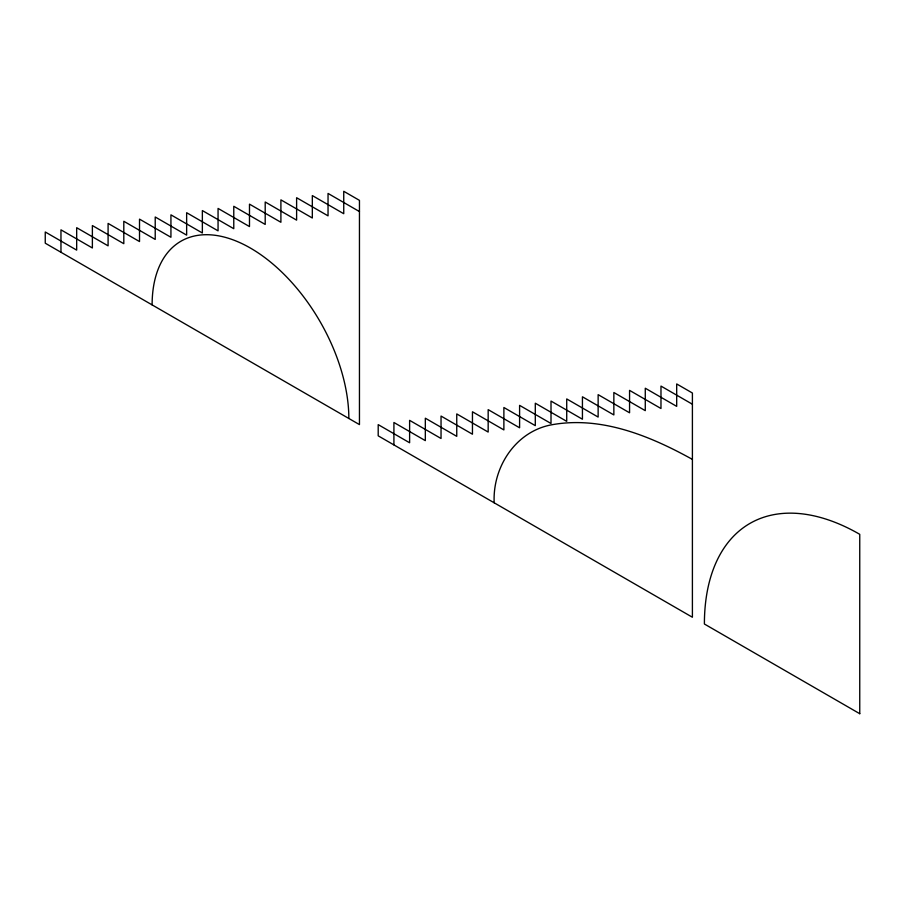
<?xml version="1.0" encoding="UTF-8"?>
<svg xmlns="http://www.w3.org/2000/svg" width="905" height="905" viewBox="0 0 905 905"><rect width="100%" height="100%" fill="white"/><g stroke="black" fill="none" stroke-linecap="round" stroke-linejoin="round"><path stroke-width="1.36" d="M494.175 502.795C492.444 467.059 515.737 431.052 552.231 424.694C601.418 415.915 650.163 435.961 692.404 459.389M359.455 211.578L328.04 193.432L328.04 215.854L296.614 197.72L296.614 220.141L265.199 201.996L265.199 224.429L233.773 206.283L233.773 228.705L202.358 210.571L202.358 232.992L170.932 214.847L170.932 237.268L139.517 219.134L139.517 241.556L108.091 223.411L108.091 245.843L76.676 227.698L76.676 250.119L45.25 231.985L45.25 243.196L359.455 424.603L359.455 200.367L343.742 191.294L343.742 213.716L312.327 195.582L312.327 218.003L280.901 199.858L280.901 222.279L249.486 204.145L249.486 226.567L218.06 208.422L218.06 230.854L186.645 212.709L186.645 235.13L155.219 216.996L155.219 239.418L123.804 221.273L123.804 243.694L92.378 225.56L92.378 247.981L60.963 229.836L60.963 252.257M692.404 404.23L660.978 386.084L660.978 408.506L629.563 390.372L629.563 412.793L598.137 394.648L598.137 417.069L566.722 398.935L566.722 421.357L535.296 403.211L535.296 425.644L503.881 407.499L503.881 429.92L472.455 411.786L472.455 434.208L441.04 416.062L441.04 438.484L409.614 420.35L409.614 442.771L378.2 424.626L378.2 435.837L692.404 617.244L692.404 393.019L676.691 383.946L676.691 406.368L645.276 388.222L645.276 410.655L613.85 392.51L613.85 414.931L582.435 396.797L582.435 419.219L551.009 401.073L551.009 423.495L519.594 405.361L519.594 427.782L488.168 409.637L488.168 432.058L456.754 413.924L456.754 436.346L425.327 418.201L425.327 440.633L393.913 422.488L393.913 444.909M152.119 304.894A139.11 80.319 60 0 1 250.481 248.106A139.11 80.319 60 0 1 348.844 418.472M859.75 713.706L704.395 624.009A219.7 126.847 60 0 1 859.75 534.323L859.75 713.706"/></g></svg>
